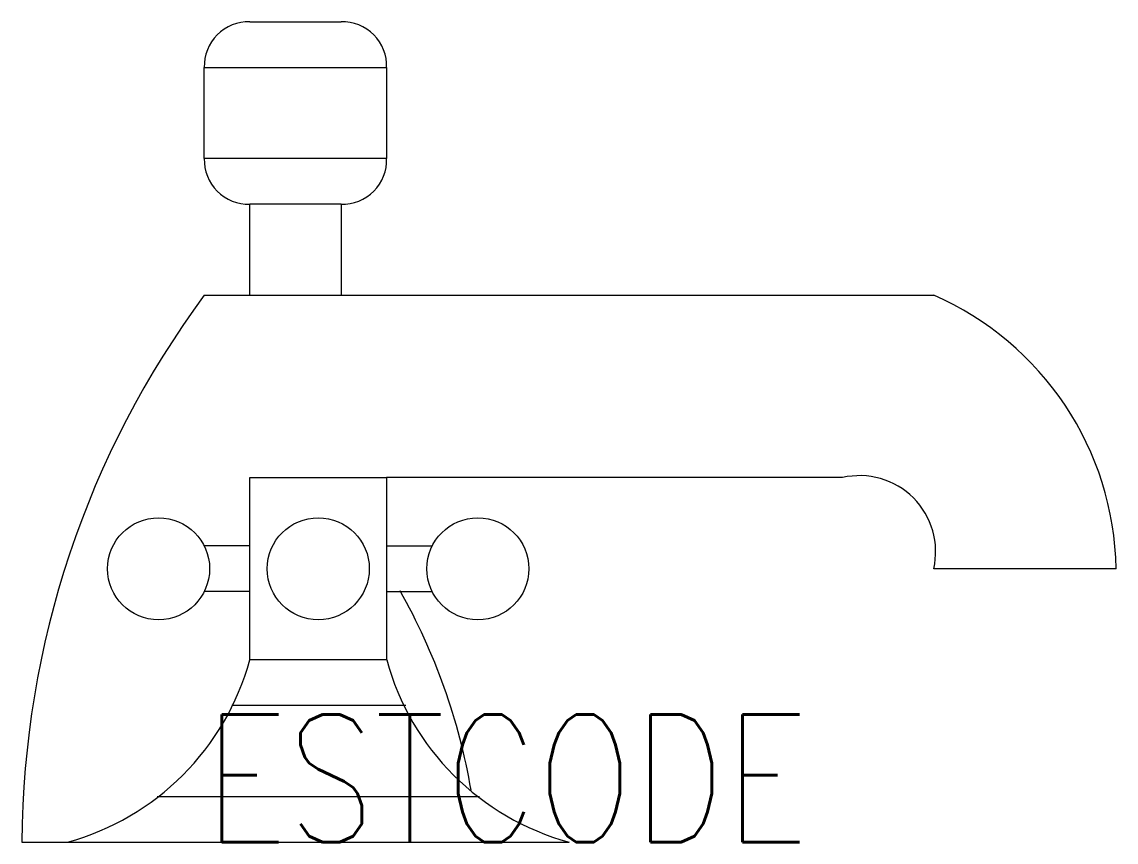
# Model space of a CAD drawing. Header units: metres. Extents: x 3586 to 7307, y 3108 to 6437.
# Drawn here: x 4054.13 to 4055.168, y 3262.216 to 3262.995 of the extents above; entities that cross this region are included whole.
import ezdxf

# ---------------------------------------------------------------- set-up
doc = ezdxf.new("R2010")
doc.units = ezdxf.units.M
doc.styles.add('ATTR', font='romans.shx', dxfattribs={"width": 0.8, "height": 0.7})

msp = doc.modelspace()

# ---------------------------------------------------------------- linework, layer by layer
for p, q in [((4054.3031, 3262.9513), (4054.4761, 3262.9513)), ((4054.4761, 3262.8648), (4054.3031, 3262.8648)), ((4054.3464, 3262.735), (4054.3464, 3262.8215)), ((4054.4329, 3262.8215), (4054.3464, 3262.8215)), ((4054.4329, 3262.8215), (4054.4329, 3262.735)), ((4054.3031, 3262.735), (4054.9953, 3262.735)), ((4054.3464, 3262.3889), (4054.3464, 3262.562)), ((4054.3464, 3262.562), (4054.4761, 3262.562)), ((4054.9087, 3262.562), (4054.4761, 3262.562)), ((4054.4761, 3262.562), (4054.4761, 3262.3889)), ((4054.3464, 3262.4971), (4054.3031, 3262.4971)), ((4054.4761, 3262.4971), (4054.5194, 3262.4971)), ((4055.1683, 3262.4754), (4054.9953, 3262.4754)), ((4054.3464, 3262.4538), (4054.3031, 3262.4538)), ((4054.4761, 3262.4538), (4054.5194, 3262.4538)), ((4054.4761, 3262.3889), (4054.3464, 3262.3889)), ((4054.4944, 3262.3457), (4054.3294, 3262.3457)), ((4054.2583, 3262.2591), (4054.5643, 3262.2591)), ((4054.1301, 3262.2159), (4054.1733, 3262.2159)), ((4054.1733, 3262.2159), (4054.6492, 3262.2159))]:
    msp.add_line(p, q)
for points in [[(4054.3464, 3262.9946), (4054.4329, 3262.9946)], [(4054.3031, 3262.8648), (4054.3031, 3262.9513)], [(4054.4761, 3262.9513), (4054.4761, 3262.8648)]]:
    msp.add_lwpolyline(points)
for centre in [(4054.2598, 3262.4754), (4054.4113, 3262.4754), (4054.5627, 3262.4754)]:
    msp.add_circle(centre, 0.0484)
for centre, radius, start, end in [((4054.3451, 3262.9526), 0.042, 88.2224, 181.7776), ((4054.4342, 3262.9526), 0.042, 358.2224, 91.7776), ((4054.3451, 3262.8635), 0.042, 178.2224, 271.7776), ((4054.4342, 3262.8635), 0.042, 268.2224, 1.7776), ((4055.0099, 3262.211), 0.8798, 143.4467, 179.6834), ((4054.8797, 3262.4705), 0.2887, 0.9828, 66.3974), ((4054.9249, 3262.4916), 0.0722, 347.0192, 102.9808), ((4053.9794, 3262.1664), 0.5853, 9.7095, 29.4874), ((4054.1084, 3262.4538), 0.2466, 285.2551, 344.7449), ((4054.7141, 3262.4538), 0.2466, 195.2551, 254.7449)]:
    msp.add_arc(centre, radius, start, end)

# ---------------------------------------------------------------- texts
at = {"style": 'ATTR', "width": 0.8, "flags": 9}
msp.add_attdef('ESTCODE', (4054.3031, 3262.2159), '', height=0.1211, dxfattribs=at)

doc.saveas('drawing.dxf')
